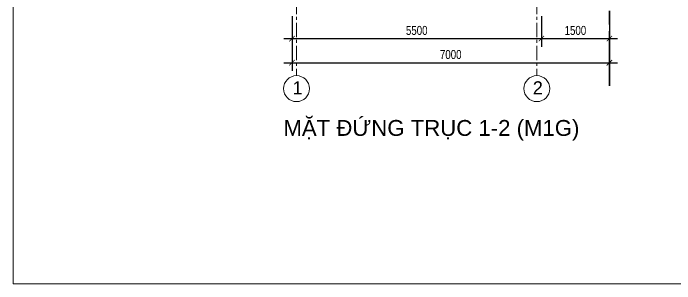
# Model space of a CAD drawing. Header units: millimetres. Extents: x -78046 to 260989, y -99288 to 158505.
# Drawn here: x 181189 to 195780, y 130290 to 136258 of the extents above; entities that cross this region are included whole.
import ezdxf
from ezdxf.enums import TextEntityAlignment as Align

# ---------------------------------------------------------------- set-up
doc = ezdxf.new("R2010")
doc.units = ezdxf.units.MM
doc.header["$LTSCALE"] = 100
doc.header["$PDMODE"] = 98
doc.linetypes.add('ACAD_ISO09W100', pattern=[45, 24, -3, 6, -3, 6, -3])
doc.linetypes.add('CENTER', pattern=[50.8, 31.75, -6.35, 6.35, -6.35])
doc.layers.get('Defpoints').update_dxf_attribs({"lineweight": 13})
for name, color, linetype, lineweight in [('-CENTER', 143, 'CENTER', 13), ('-DIM', 9, 'Continuous', 13), ('-KH', 143, 'Continuous', 13), ('-LINE1', 7, 'Continuous', 18), ('-TEXT', 7, 'Continuous', 15), ('ranh gioi lo dat', 240, 'ACAD_ISO09W100', 30)]:
    doc.layers.add(name, color=color, linetype=linetype, lineweight=lineweight)
doc.styles.add('1', font='arial.ttf')
doc.styles.add('AVANH', font='VHAVAN_2.TTF', dxfattribs={"width": 0.8})
doc.styles.get("Standard").update_dxf_attribs({"font": 'arial.ttf'})
doc.dimstyles.new('C_100A3', dxfattribs={"dimscale": 100, "dimtxt": 2.5, "dimasz": 1.2, "dimexe": 1.8, "dimexo": 0, "dimgap": 0.75, "dimtad": 1, "dimdec": 0, "dimzin": 0, "dimdsep": 46, "dimtxsty": 'AVANH', "dimblk": 'ARCHTICK', "dimcen": 0, "dimdle": 1.8, "dimclrd": 256, "dimclre": 256, "dimclrt": 7, "dimadec": 0, "dimazin": 0, "dimtfac": 0.0001, "dimtdec": 0, "dimtix": 1, "dimtmove": 2, "dimatfit": 3, "dimldrblk": 'ARCHTICK', "dimfxl": 1.8, "dimtolj": 1, "dimtzin": 0, "dimarcsym": 0})

# ---------------------------------------------------------------- blocks, each defined once
blk = doc.blocks.new('_ARCHTICK')
at = {"const_width": 0.15}
blk.add_lwpolyline([(-0.5, -0.5), (0.5, 0.5)], dxfattribs=at)
blk = doc.blocks.new('*D315')
at = {"layer": '-DIM', "lineweight": -2, "transparency": 16777216}
for p, q in [((187339, 136196), (187339, 135518)), ((192839, 136196), (192839, 135518)), ((187159, 135698), (193019, 135698))]:
    blk.add_line(p, q, dxfattribs=at)
at = {"layer": 'Defpoints', "color": 0, "transparency": 16777216}
for p in [(187339, 136196), (192839, 136196), (192839, 135698)]:
    blk.add_point(p, dxfattribs=at)
at = {"layer": '-DIM', "lineweight": -2, "transparency": 16777216, "xscale": 120, "yscale": 120, "zscale": 120, "rotation": 180}
blk.add_blockref('_ARCHTICK', (187339, 135698), dxfattribs=at)
at = {"layer": '-DIM', "lineweight": -2, "transparency": 16777216, "xscale": 120, "yscale": 120, "zscale": 120}
blk.add_blockref('_ARCHTICK', (192839, 135698), dxfattribs=at)
at = {"layer": '-DIM', "color": 7, "transparency": 16777216, "insert": (190089, 135877), "char_height": 200, "attachment_point": 5, "style": 'AVANH'}
blk.add_mtext('\\A1;5500', dxfattribs=at)
blk = doc.blocks.new('*D375')
at = {"layer": '-DIM', "lineweight": -2, "transparency": 16777216}
for p, q in [((192839, 136196), (192839, 135518)), ((194339, 136111), (194339, 135518)), ((192659, 135698), (194519, 135698))]:
    blk.add_line(p, q, dxfattribs=at)
at = {"layer": 'Defpoints', "color": 0, "transparency": 16777216}
for p in [(192839, 136196), (194339, 136111), (194339, 135698)]:
    blk.add_point(p, dxfattribs=at)
at = {"layer": '-DIM', "lineweight": -2, "transparency": 16777216, "xscale": 120, "yscale": 120, "zscale": 120, "rotation": 180}
blk.add_blockref('_ARCHTICK', (192839, 135698), dxfattribs=at)
at = {"layer": '-DIM', "lineweight": -2, "transparency": 16777216, "xscale": 120, "yscale": 120, "zscale": 120}
blk.add_blockref('_ARCHTICK', (194339, 135698), dxfattribs=at)
at = {"layer": '-DIM', "color": 7, "transparency": 16777216, "insert": (193589, 135877), "char_height": 200, "attachment_point": 5, "style": 'AVANH'}
blk.add_mtext('\\A1;1500', dxfattribs=at)
blk = doc.blocks.new('*D376')
at = {"layer": '-DIM', "lineweight": -2, "transparency": 16777216}
for p, q in [((187339, 136196), (187339, 134987)), ((194339, 136111), (194339, 134987)), ((187159, 135167), (194519, 135167))]:
    blk.add_line(p, q, dxfattribs=at)
at = {"layer": 'Defpoints', "color": 0, "transparency": 16777216}
for p in [(187339, 136196), (194339, 136111), (194339, 135167)]:
    blk.add_point(p, dxfattribs=at)
at = {"layer": '-DIM', "lineweight": -2, "transparency": 16777216, "xscale": 120, "yscale": 120, "zscale": 120, "rotation": 180}
blk.add_blockref('_ARCHTICK', (187339, 135167), dxfattribs=at)
at = {"layer": '-DIM', "lineweight": -2, "transparency": 16777216, "xscale": 120, "yscale": 120, "zscale": 120}
blk.add_blockref('_ARCHTICK', (194339, 135167), dxfattribs=at)
at = {"layer": '-DIM', "color": 7, "transparency": 16777216, "insert": (190839, 135346), "char_height": 200, "attachment_point": 5, "style": 'AVANH'}
blk.add_mtext('\\A1;7000', dxfattribs=at)

msp = doc.modelspace()

# ---------------------------------------------------------------- linework, layer by layer
at = {"layer": '-CENTER', "ltscale": 0.1}
for p, q in [((187438.5, 136557), (187438.5, 134881)), ((192738.3, 136557), (192738.3, 134881))]:
    msp.add_line(p, q, dxfattribs=at)
at = {"layer": '-KH'}
for centre in [(187438.5, 134594.7), (192738.3, 134594.7)]:
    msp.add_circle(centre, 286.3, dxfattribs=at)
at = {"layer": '-LINE1'}
msp.add_lwpolyline([(181189.3, 130289.9), (221089.3, 130289.9), (221089.3, 158504.9), (181189.3, 158504.9)], close=True, dxfattribs=at)
at = {"layer": 'ranh gioi lo dat', "ltscale": 0.5}
msp.add_line((194338.9, 134659.8), (194338.9, 155758.7), dxfattribs=at)

# ---------------------------------------------------------------- texts
at = {"layer": '-TEXT', "color": 2, "style": '1'}
for s, p in [('1', (187460.4, 134612.8)), ('2', (192760.2, 134612.8))]:
    msp.add_text(s, height=286.3, dxfattribs=at).set_placement(p, align=Align.MIDDLE_CENTER)
at = {"layer": '-TEXT', "color": 4}
msp.add_text('MẶT ĐỨNG TRỤC 1-2 (M1G)', height=350, dxfattribs=at).set_placement((190412.8, 133552.7), align=Align.CENTER)

# ---------------------------------------------------------------- dimensions: what is measured, and where the dimension line sits
at = {"layer": '-DIM'}
for base, p1, p2, picture, middle in [((192838.5, 135698.2), (187338.5, 136196.4), (192838.5, 136196.4), '*D315', (190088.5, 135876.6)), ((194338.9, 135167.3), (187338.5, 136196.4), (194338.9, 136110.7), '*D376', (190838.7, 135345.7)), ((194338.9, 135698.2), (192838.5, 136196.4), (194338.9, 136110.7), '*D375', (193588.7, 135876.6))]:
    dim = msp.add_linear_dim(base=base, p1=p1, p2=p2, dimstyle='C_100A3', override={"dimtxt": 2}, dxfattribs=at)
    dim.commit()
    dim.dimension.update_dxf_attribs({"geometry": picture, "text_midpoint": middle})

doc.saveas('drawing.dxf')
